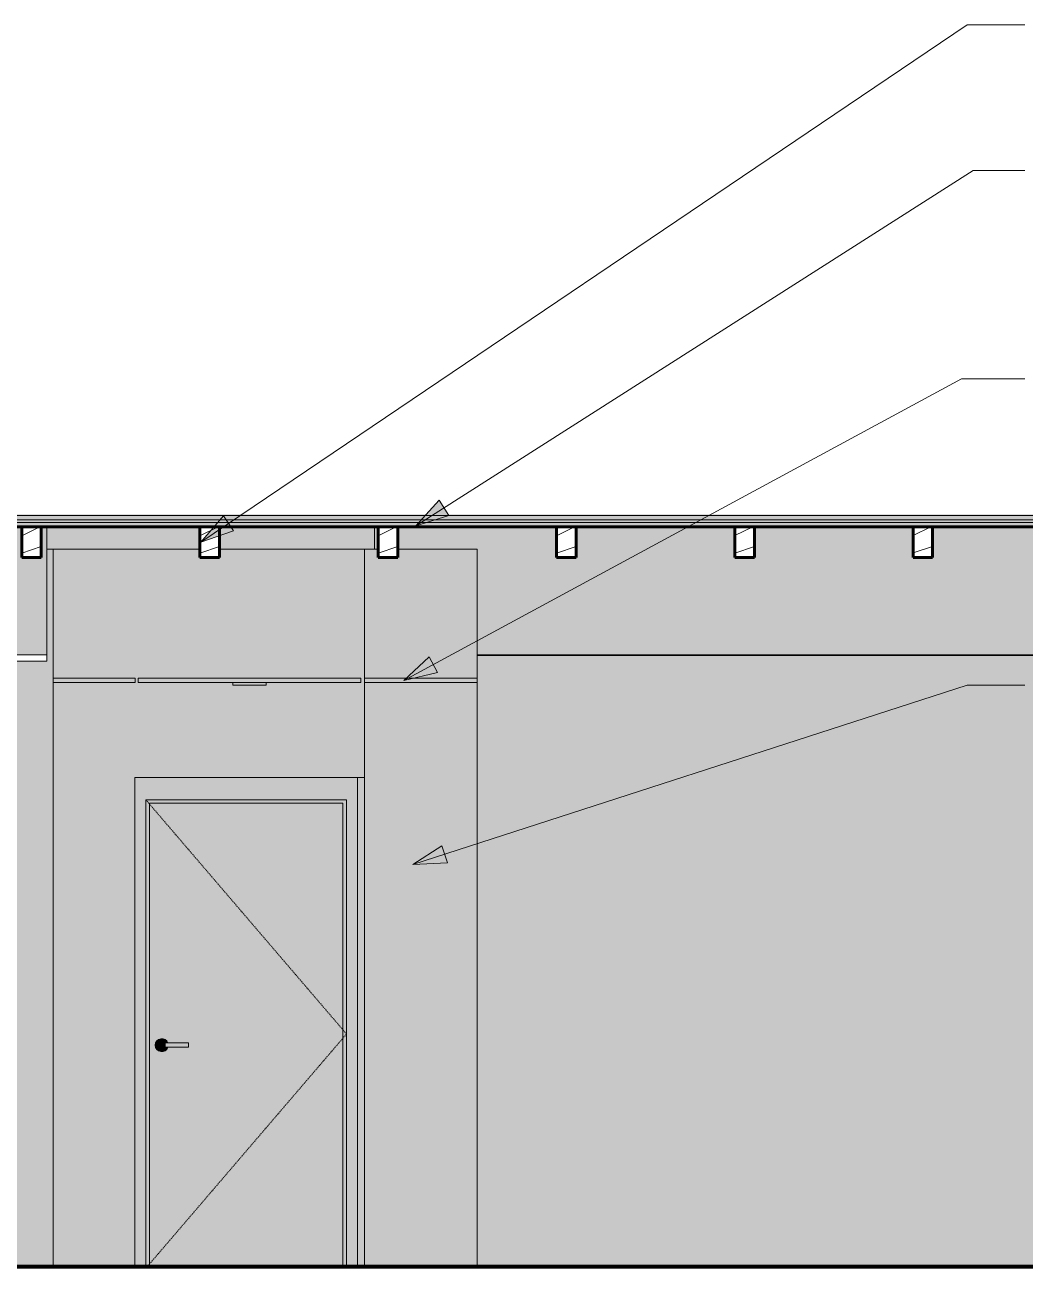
# Model space of a CAD drawing. Header units: inches. Extents: x -3547 to 717, y -19 to 229.
# Drawn here: x -3106.3 to -2926.8, y 0 to 223 of the extents above; entities that cross this region are included whole.
import ezdxf

# ---------------------------------------------------------------- set-up
doc = ezdxf.new("R2010")
doc.units = ezdxf.units.IN
doc.header["$MEASUREMENT"] = 0
doc.linetypes.add('Dash 1_16_', pattern=[0.125, 0.0625, -0.0625])
doc.linetypes.add('Grid Line 1_2_', pattern=[0.875, 0.5, -0.125, 0.125, -0.125])
for name, color, linetype, lineweight in [('0-1', 7, 'Continuous', 5), ('0-2', 250, 'Continuous', 9), ('A-CLNG', 13, 'Continuous', 18), ('A-CLNG-1', 7, 'Continuous', 18), ('A-CLNG-2', 13, 'Continuous', 5), ('A-DOOR', 31, 'Continuous', 18), ('A-DOOR-1', 31, 'Dash 1_16_', 9), ('A-DOOR-2', 31, 'Continuous', 9), ('A-DOOR-FRAM', 31, 'Continuous', 9), ('A-DOOR-FRAM-1', 31, 'Continuous', 18), ('A-FLOR-1', 31, 'Continuous', 5), ('A-FLOR-2', 8, 'Continuous', 5), ('A-FLOR-3', 7, 'Continuous', 18), ('A-FLOR-4', 10, 'Continuous', 60), ('A-FLOR-LEVL-1', 51, 'Grid Line 1_2_', 9), ('A-FLOR-MCUT-1', 7, 'Continuous', 18), ('A-FLOR-PATT-1', 250, 'Continuous', 9), ('A-FLOR-PATT-2', 253, 'Continuous', 9), ('E-LITE-EQPM', 33, 'Continuous', 9), ('G-ANNO-TEXT', 231, 'Continuous', 9), ('I-WALL', 2, 'Continuous', 18), ('I-WALL-1', 2, 'Continuous', 5), ('S-BEAM', 12, 'Continuous', 9), ('S-BEAM-2', 10, 'Continuous', 60)]:
    doc.layers.add(name, color=color, linetype=linetype, lineweight=lineweight)
pattern_1 = [(0, (0, 0), (0, 2.399), []), (315, (0, 0), (2.3985062, 0), [3.393, -3.393]), (45, (0, 0), (2.3985062, 0), [3.393, -3.393])]
pattern_2 = [(216.87, (3.199, 7.997), (23.9897714, 15.99364286), [3.998, -35.986]), (206.565, (7.997, 5.598), (-7.9970807, -7.996619), [8.941, -8.941]), (198.435, (7.997, 1.599), (-15.9938446, -7.9970983), [5.058, -20.23])]

# ---------------------------------------------------------------- blocks, each defined once
blk = doc.blocks.new('CTR - 1st Phase - Shell_rvt-1-INTERIOR ELEVATION - CORRIDOR WEST _103_W_ - 1ST FLOOR -  EAST WALL')
at = {"layer": 'A-FLOR-1'}
blk.add_hatch(color=256, dxfattribs=at).paths.add_polyline_path([(-3114.87, 110), (-3102.36, 110), (-3102.36, 133), (-3103.37, 133), (-3103.37, 127.5), (-3106.87, 127.5), (-3106.87, 133), (-3135.37, 133), (-3135.37, 127.5), (-3138.87, 127.5), (-3138.87, 133), (-3167.37, 133), (-3167.37, 127.5), (-3170.87, 127.5), (-3170.87, 133), (-3199.37, 133), (-3199.37, 127.5), (-3202.87, 127.5), (-3202.87, 133), (-3206.07, 133), (-3206.07, 110), (-3178.88, 110)], flags=0)
h = blk.add_hatch(color=256, dxfattribs=at)
h.paths.add_polyline_path([(-3102.36, 129), (-3074.87, 129), (-3074.87, 133), (-3102.36, 133)], flags=0)
h.paths.add_polyline_path([(-3044.7, 129), (-3043.57, 129), (-3043.57, 133), (-3071.37, 133), (-3071.37, 129), (-3045.24, 129)], flags=0)
h = blk.add_hatch(color=256, dxfattribs=at)
h.paths.add_polyline_path([(-2847.37, 110), (-2785.47, 110), (-2785.47, 127.5), (-2786.87, 127.5), (-2786.87, 133), (-2815.37, 133), (-2815.37, 127.5), (-2818.87, 127.5), (-2818.87, 133), (-2847.37, 133), (-2847.37, 127.5), (-2850.87, 127.5), (-2850.87, 133), (-2879.37, 133), (-2879.37, 127.5), (-2882.87, 127.5), (-2882.87, 133), (-2911.37, 133), (-2911.37, 127.5), (-2914.87, 127.5), (-2914.87, 133), (-2943.37, 133), (-2943.37, 127.5), (-2946.87, 127.5), (-2946.87, 133), (-2975.37, 133), (-2975.37, 127.5), (-2978.87, 127.5), (-2978.87, 133), (-3007.37, 133), (-3007.37, 127.5), (-3010.87, 127.5), (-3010.87, 133), (-3039.37, 133), (-3039.37, 129), (-3025.11, 129), (-3025.11, 110), (-2850.87, 110)], flags=0)
h.paths.add_polyline_path([(-3042.87, 129), (-3042.87, 133), (-3043.57, 133), (-3043.57, 129)], flags=0)
at = {"layer": 'A-FLOR-2'}
blk.add_hatch(color=256, dxfattribs=at).paths.add_polyline_path([(-3050.86, 133.75), (-2474.75, 133.76), (-2474.75, 134.25), (-3498.94, 134.25), (-3498.94, 133.75), (-3082.86, 133.75)], flags=0)
at = {"layer": 'A-FLOR-PATT-1'}
h = blk.add_hatch(dxfattribs=at)
h.set_pattern_fill('FP_2', color=256, style=0, pattern_type=2)
h.set_pattern_definition(pattern_1)
h.paths.add_polyline_path([(-2478.75, 135), (-2474.75, 135), (-2474.75, 135.2), (-3498.94, 135.2), (-3498.94, 135), (-2480.75, 135)], flags=0)
h = blk.add_hatch(dxfattribs=at)
h.set_pattern_fill('FP_2', color=256, style=0, pattern_type=2)
h.set_pattern_definition(pattern_1)
h.paths.add_polyline_path([(-3104.2, 133), (-2474.75, 133), (-2474.75, 133.75), (-3498.94, 133.75), (-3498.94, 133), (-3114.87, 133)], flags=0)
h = blk.add_hatch(dxfattribs=at)
h.set_pattern_fill('FP_1', color=256, style=0, pattern_type=2)
h.set_pattern_definition([(135, (0, 0), (-2.1213203, -2.1213203), [])])
h.paths.add_polyline_path([(-2602.77, 0), (-2474.75, 0), (-2474.75, 0.37), (-3498.94, 0.37), (-3498.94, 0), (-2644.75, 0)], flags=0)
at = {"layer": 'A-FLOR-PATT-2'}
h = blk.add_hatch(dxfattribs=at)
h.set_pattern_fill('FP_3', color=256, style=0, pattern_type=2)
h.set_pattern_definition([(0, (0, 0), (7.68, 1.92), [0.634, -5.126, 0.634, -5.126, -30.72]), (0, (0, 0), (7.68, 1.92), [-11.52, 0.634, -10.886, 0.634, -5.126, -13.44]), (0, (0, 0), (7.68, 1.92), [-28.8, 0.634, -3.206, 0.634, -8.966]), (120, (2.88, 0.96), (-5.5027688, 5.6910751), [0.634, -5.126, 0.634, -5.126, -30.72]), (120, (2.88, 0.96), (-5.5027688, 5.6910751), [-11.52, 0.634, -10.886, 0.634, -5.126, -13.44]), (120, (2.88, 0.96), (-5.5027688, 5.6910751), [-28.8, 0.634, -3.206, 0.634, -8.966]), (240, (3.84, 4.8), (-2.1772312, -7.6110751), [0.634, -5.126, 0.634, -5.126, -30.72]), (240, (3.84, 4.8), (-2.1772312, -7.6110751), [-11.52, 0.634, -10.886, 0.634, -5.126, -13.44]), (240, (3.84, 4.8), (-2.1772312, -7.6110751), [-28.8, 0.634, -3.206, 0.634, -8.966])])
h.paths.add_polyline_path([(-3043.57, 134.25), (-2474.75, 134.26), (-2474.75, 135), (-3498.94, 135), (-3498.94, 134.25), (-3050.86, 134.25)], flags=0)
at = {"layer": 'A-CLNG-1'}
for p, q in [((-3206.07, 110), (-3102.36, 110)), ((-3102.36, 108.87), (-3102.36, 110)), ((-3025.11, 110), (-2785.47, 110)), ((-3102.36, 108.87), (-3206.07, 108.87))]:
    blk.add_line(p, q, dxfattribs=at)
at = {"layer": 'A-FLOR-3'}
for p, q in [((-3102.36, 133), (-3102.36, 110)), ((-3043.57, 133), (-3043.57, 129)), ((-3102.36, 110), (-3206.07, 110)), ((-2785.47, 110), (-3025.11, 110))]:
    blk.add_line(p, q, dxfattribs=at)
at = {"layer": 'A-FLOR-4'}
for p, q in [((-3498.94, 133), (-2474.75, 133)), ((-2474.75, 0.37), (-3498.94, 0.37))]:
    blk.add_line(p, q, dxfattribs=at)
at = {"layer": 'A-FLOR-MCUT-1'}
for p, q in [((-2474.75, 135), (-3498.94, 135)), ((-2474.75, 134.25), (-3498.94, 134.25)), ((-2474.75, 133.75), (-3498.94, 133.75)), ((-2474.75, 0), (-3498.94, 0))]:
    blk.add_line(p, q, dxfattribs=at)
blk = doc.blocks.new('LVL-Laminated Veneer Lumber - 4X6 S_ PINE - NO_ 1-V7-INTERIOR ELEVATION - CORRIDOR WEST _103_W_ - 1ST FLOOR -  EAST WALL')
at = {"layer": 'S-BEAM'}
h = blk.add_hatch(dxfattribs=at)
h.set_pattern_fill('FP_6', color=256, style=0, pattern_type=2)
h.set_pattern_definition(pattern_2)
h.paths.add_polyline_path([(-3103.37, 127.5), (-3103.37, 133), (-3106.87, 133), (-3106.87, 127.5)], flags=0)
at = {"layer": 'S-BEAM-2'}
for p, q in [((-3103.37, 133), (-3106.87, 133)), ((-3106.87, 133), (-3106.87, 127.5)), ((-3103.37, 127.5), (-3103.37, 133)), ((-3106.87, 127.5), (-3103.37, 127.5))]:
    blk.add_line(p, q, dxfattribs=at)
blk = doc.blocks.new('LVL-Laminated Veneer Lumber - 4X6 S_ PINE - NO_ 1-1619295-INTERIOR ELEVATION - CORRIDOR WEST _103_W_ - 1ST FLOOR -  EAST WALL')
at = {"layer": 'S-BEAM'}
h = blk.add_hatch(dxfattribs=at)
h.set_pattern_fill('FP_6', color=256, style=0, pattern_type=2)
h.set_pattern_definition(pattern_2)
h.paths.add_polyline_path([(-3074.87, 127.5), (-3071.37, 127.5), (-3071.37, 133), (-3074.87, 133), (-3074.87, 129)], flags=0)
at = {"layer": 'S-BEAM-2'}
for p, q in [((-3071.37, 133), (-3074.87, 133)), ((-3074.87, 133), (-3074.87, 127.5)), ((-3071.37, 127.5), (-3071.37, 133)), ((-3074.87, 127.5), (-3071.37, 127.5))]:
    blk.add_line(p, q, dxfattribs=at)
blk = doc.blocks.new('LVL-Laminated Veneer Lumber - 4X6 S_ PINE - NO_ 1-V8-INTERIOR ELEVATION - CORRIDOR WEST _103_W_ - 1ST FLOOR -  EAST WALL')
at = {"layer": 'S-BEAM'}
h = blk.add_hatch(dxfattribs=at)
h.set_pattern_fill('FP_6', color=256, style=0, pattern_type=2)
h.set_pattern_definition(pattern_2)
h.paths.add_polyline_path([(-3039.37, 127.5), (-3039.37, 133), (-3042.87, 133), (-3042.87, 127.5)], flags=0)
at = {"layer": 'S-BEAM-2'}
for p, q in [((-3039.37, 133), (-3042.87, 133)), ((-3042.87, 133), (-3042.87, 127.5)), ((-3039.37, 127.5), (-3039.37, 133)), ((-3042.87, 127.5), (-3039.37, 127.5))]:
    blk.add_line(p, q, dxfattribs=at)
blk = doc.blocks.new('LVL-Laminated Veneer Lumber - 4X6 S_ PINE - NO_ 1-V9-INTERIOR ELEVATION - CORRIDOR WEST _103_W_ - 1ST FLOOR -  EAST WALL')
at = {"layer": 'S-BEAM'}
h = blk.add_hatch(dxfattribs=at)
h.set_pattern_fill('FP_6', color=256, style=0, pattern_type=2)
h.set_pattern_definition(pattern_2)
h.paths.add_polyline_path([(-3010.87, 127.5), (-3007.37, 127.5), (-3007.37, 133), (-3010.87, 133)], flags=0)
at = {"layer": 'S-BEAM-2'}
for p, q in [((-3007.37, 133), (-3010.87, 133)), ((-3010.87, 133), (-3010.87, 127.5)), ((-3007.37, 127.5), (-3007.37, 133)), ((-3010.87, 127.5), (-3007.37, 127.5))]:
    blk.add_line(p, q, dxfattribs=at)
blk = doc.blocks.new('LVL-Laminated Veneer Lumber - 4X6 S_ PINE - NO_ 1-V10-INTERIOR ELEVATION - CORRIDOR WEST _103_W_ - 1ST FLOOR -  EAST WALL')
at = {"layer": 'S-BEAM'}
h = blk.add_hatch(dxfattribs=at)
h.set_pattern_fill('FP_6', color=256, style=0, pattern_type=2)
h.set_pattern_definition(pattern_2)
h.paths.add_polyline_path([(-2975.37, 127.5), (-2975.37, 133), (-2978.87, 133), (-2978.87, 127.5)], flags=0)
at = {"layer": 'S-BEAM-2'}
for p, q in [((-2975.37, 133), (-2978.87, 133)), ((-2978.87, 133), (-2978.87, 127.5)), ((-2975.37, 127.5), (-2975.37, 133)), ((-2978.87, 127.5), (-2975.37, 127.5))]:
    blk.add_line(p, q, dxfattribs=at)
blk = doc.blocks.new('LVL-Laminated Veneer Lumber - 4X6 S_ PINE - NO_ 1-V11-INTERIOR ELEVATION - CORRIDOR WEST _103_W_ - 1ST FLOOR -  EAST WALL')
at = {"layer": 'S-BEAM'}
h = blk.add_hatch(dxfattribs=at)
h.set_pattern_fill('FP_6', color=256, style=0, pattern_type=2)
h.set_pattern_definition(pattern_2)
h.paths.add_polyline_path([(-2946.87, 127.5), (-2943.37, 127.5), (-2943.37, 133), (-2946.87, 133)], flags=0)
at = {"layer": 'S-BEAM-2'}
for p, q in [((-2943.37, 133), (-2946.87, 133)), ((-2946.87, 133), (-2946.87, 127.5)), ((-2943.37, 127.5), (-2943.37, 133)), ((-2946.87, 127.5), (-2943.37, 127.5))]:
    blk.add_line(p, q, dxfattribs=at)
blk = doc.blocks.new('CTR - 1st Phase - Structure_rvt-1-INTERIOR ELEVATION - CORRIDOR WEST _103_W_ - 1ST FLOOR -  EAST WALL')
at = {"layer": '0-2'}
for name in ['LVL-Laminated Veneer Lumber - 4X6 S_ PINE - NO_ 1-V7-INTERIOR ELEVATION - CORRIDOR WEST _103_W_ - 1ST FLOOR -  EAST WALL', 'LVL-Laminated Veneer Lumber - 4X6 S_ PINE - NO_ 1-1619295-INTERIOR ELEVATION - CORRIDOR WEST _103_W_ - 1ST FLOOR -  EAST WALL', 'LVL-Laminated Veneer Lumber - 4X6 S_ PINE - NO_ 1-V8-INTERIOR ELEVATION - CORRIDOR WEST _103_W_ - 1ST FLOOR -  EAST WALL', 'LVL-Laminated Veneer Lumber - 4X6 S_ PINE - NO_ 1-V9-INTERIOR ELEVATION - CORRIDOR WEST _103_W_ - 1ST FLOOR -  EAST WALL', 'LVL-Laminated Veneer Lumber - 4X6 S_ PINE - NO_ 1-V10-INTERIOR ELEVATION - CORRIDOR WEST _103_W_ - 1ST FLOOR -  EAST WALL', 'LVL-Laminated Veneer Lumber - 4X6 S_ PINE - NO_ 1-V11-INTERIOR ELEVATION - CORRIDOR WEST _103_W_ - 1ST FLOOR -  EAST WALL']:
    blk.add_blockref(name, (0, 0), dxfattribs=at)
blk = doc.blocks.new('HOLLOW METAL - UNIT DOOR-2191978-INTERIOR ELEVATION - CORRIDOR WEST _103_W_ - 1ST FLOOR -  EAST WALL')
at = {"layer": 'A-DOOR'}
h = blk.add_hatch(color=256, dxfattribs=at)
h.paths.add_polyline_path([(-3050.86, 0.37), (-3049.2, 0.37), (-3049.2, 83.38), (-3083.95, 83.38), (-3083.95, 0.37)], flags=0)
h.paths.add_polyline_path([(-3081.72, 38.82), (-3082.02, 38.86), (-3082.31, 38.98), (-3082.55, 39.16), (-3082.74, 39.41), (-3082.86, 39.7), (-3082.9, 40), (-3082.86, 40.31), (-3082.74, 40.59), (-3082.55, 40.84), (-3082.31, 41.02), (-3082.02, 41.14), (-3081.72, 41.18), (-3081.41, 41.14), (-3081.13, 41.02), (-3080.86, 40.81), (-3080.7, 40.59), (-3080.61, 40.39), (-3076.9, 40.38), (-3076.9, 39.61), (-3080.61, 39.61), (-3080.7, 39.41), (-3080.88, 39.16), (-3081.13, 38.98), (-3081.41, 38.86)], flags=0)
h = blk.add_hatch(color=256, dxfattribs=at)
h.paths.add_polyline_path([(-3081.9, 39.72), (-3081.99, 39.87), (-3082, 39.9), (-3082.01, 40), (-3081.99, 40.13), (-3081.92, 40.25), (-3081.91, 40.25), (-3081.96, 39.99), (-3081.91, 39.75)], flags=0)
h.paths.add_polyline_path([(-3081.72, 38.82), (-3081.41, 38.86), (-3081.13, 38.98), (-3080.86, 39.19), (-3080.7, 39.41), (-3080.61, 39.61), (-3081.73, 39.62), (-3081.87, 39.7), (-3081.9, 39.75), (-3081.96, 40.01), (-3081.88, 40.29), (-3081.78, 40.36), (-3081.71, 40.38), (-3081.53, 40.38), (-3081.43, 40.38), (-3080.61, 40.39), (-3080.7, 40.59), (-3080.88, 40.84), (-3081.13, 41.02), (-3081.41, 41.14), (-3081.72, 41.18), (-3082.02, 41.14), (-3082.31, 41.02), (-3082.55, 40.84), (-3082.74, 40.59), (-3082.86, 40.3), (-3082.9, 40), (-3082.86, 39.69), (-3082.74, 39.41), (-3082.55, 39.16), (-3082.31, 38.98), (-3082.02, 38.86)], flags=0)
h = blk.add_hatch(color=256, dxfattribs=at)
h.paths.add_polyline_path([(-3081.9, 40.28), (-3081.99, 40.12), (-3082, 40.1), (-3082, 40), (-3081.96, 40), (-3081.9, 40.27)], flags=0)
h.paths.add_polyline_path([(-3081.12, 40), (-3081.03, 40), (-3081.03, 40.39), (-3081.06, 40.38), (-3081.64, 40.38), (-3081.62, 40.39), (-3081.78, 40.36), (-3081.88, 40.29), (-3081.9, 40.25), (-3081.96, 40), (-3081.22, 40)], flags=0)
for points in [[(-3076.9, 40), (-3076.9, 40.39), (-3081.03, 40.38), (-3081.03, 40), (-3078.86, 40)], [(-3081.03, 39.61), (-3081.03, 40), (-3082.01, 40), (-3081.99, 39.87), (-3081.92, 39.75), (-3081.87, 39.7), (-3081.77, 39.64), (-3081.68, 39.61), (-3081.52, 39.61), (-3081.45, 39.62), (-3081.06, 39.62)], [(-3080.64, 39.61), (-3076.9, 39.62), (-3076.9, 40), (-3081.03, 40), (-3081.03, 39.61), (-3080.7, 39.61)]]:
    blk.add_hatch(color=256, dxfattribs=at).paths.add_polyline_path(points, flags=0)
at = {"layer": 'A-DOOR-FRAM-1'}
for points in [[(-3084.57, 0.37), (-3084.57, 84), (-3048.57, 84), (-3048.57, 0.37), (-3046.57, 0.37), (-3046.57, 88), (-3086.57, 88), (-3086.56, 0.37), (-3085.99, 0.37)], [(-3083.95, 0.37), (-3083.95, 83.38), (-3049.2, 83.38), (-3049.2, 0.37), (-3048.57, 0.37), (-3048.57, 84), (-3084.57, 84), (-3084.57, 0.37)]]:
    blk.add_hatch(color=256, dxfattribs=at).paths.add_polyline_path(points, flags=0)
at = {"layer": 'A-DOOR-1'}
for p, q in [((-3084.57, 84), (-3048.57, 42)), ((-3048.57, 42), (-3084.25, 0.37))]:
    blk.add_line(p, q, dxfattribs=at)
at = {"layer": 'A-DOOR-2'}
for p, q in [((-3076.9, 40.39), (-3081.03, 40.39)), ((-3076.9, 40.39), (-3076.9, 40)), ((-3081.03, 39.61), (-3076.9, 39.61)), ((-3076.9, 40), (-3076.9, 39.61))]:
    blk.add_line(p, q, dxfattribs=at)
at = {"layer": 'A-DOOR-2', "flags": 128}
for points in [[(-3081.03, 40.39), (-3081.05, 40.39), (-3081.08, 40.39), (-3081.1, 40.39), (-3081.12, 40.39), (-3081.15, 40.39), (-3081.17, 40.39), (-3081.19, 40.39), (-3081.22, 40.39), (-3081.24, 40.39), (-3081.26, 40.39), (-3081.28, 40.39), (-3081.3, 40.39), (-3081.32, 40.39), (-3081.34, 40.39), (-3081.36, 40.39), (-3081.38, 40.39), (-3081.4, 40.39), (-3081.42, 40.39), (-3081.44, 40.39), (-3081.45, 40.39), (-3081.47, 40.39), (-3081.49, 40.39), (-3081.5, 40.39), (-3081.51, 40.39), (-3081.53, 40.39), (-3081.54, 40.39), (-3081.55, 40.39), (-3081.56, 40.39), (-3081.57, 40.39), (-3081.58, 40.39), (-3081.59, 40.39), (-3081.6, 40.39), (-3081.6, 40.39), (-3081.61, 40.39), (-3081.61, 40.39), (-3081.62, 40.39), (-3081.62, 40.39), (-3081.62, 40.39), (-3081.62, 40.39)], [(-3081.62, 39.61), (-3081.62, 39.61), (-3081.62, 39.61), (-3081.62, 39.61), (-3081.61, 39.61), (-3081.61, 39.61), (-3081.6, 39.61), (-3081.6, 39.61), (-3081.59, 39.61), (-3081.58, 39.61), (-3081.57, 39.61), (-3081.56, 39.61), (-3081.55, 39.61), (-3081.54, 39.61), (-3081.53, 39.61), (-3081.52, 39.61), (-3081.5, 39.61), (-3081.49, 39.61), (-3081.47, 39.61), (-3081.46, 39.61), (-3081.44, 39.61), (-3081.42, 39.61), (-3081.41, 39.61), (-3081.39, 39.61), (-3081.37, 39.61), (-3081.35, 39.61), (-3081.33, 39.61), (-3081.31, 39.61), (-3081.29, 39.61), (-3081.27, 39.61), (-3081.24, 39.61), (-3081.22, 39.61), (-3081.2, 39.61), (-3081.18, 39.61), (-3081.15, 39.61), (-3081.13, 39.61), (-3081.11, 39.61), (-3081.08, 39.61), (-3081.06, 39.61), (-3081.04, 39.61), (-3081.03, 39.61)]]:
    blk.add_lwpolyline(points, dxfattribs=at)
at = {"layer": 'A-DOOR-2'}
for start, end in [(19.6343, 180), (180, 340.4367)]:
    blk.add_arc((-3081.72, 40), 1.18, start, end, dxfattribs=at)
at = {"layer": 'A-DOOR-FRAM'}
for p, q in [((-3046.57, 88), (-3086.57, 88)), ((-3086.57, 88), (-3086.57, 0.37)), ((-3046.57, 88), (-3046.57, 0.37)), ((-3084.57, 84), (-3048.57, 84)), ((-3084.57, 0.37), (-3084.57, 84)), ((-3083.95, 83.38), (-3049.2, 83.38)), ((-3083.95, 0.37), (-3083.95, 83.38)), ((-3049.2, 83.38), (-3049.2, 0.37)), ((-3048.57, 84), (-3048.57, 0.37))]:
    blk.add_line(p, q, dxfattribs=at)
blk = doc.blocks.new('265000 - Lighting - Puck Light - 6_-2275484-INTERIOR ELEVATION - CORRIDOR WEST _103_W_ - 1ST FLOOR -  EAST WALL')
at = {"layer": 'E-LITE-EQPM'}
blk.add_hatch(color=256, dxfattribs=at).paths.add_polyline_path([(-3066.76, 104.57), (-3062.99, 104.57), (-3062.99, 105.07), (-3068.99, 105.07), (-3068.99, 104.57), (-3067.49, 104.57)], flags=0)
for p, q in [((-3068.99, 105.07), (-3068.99, 104.57)), ((-3062.99, 104.57), (-3062.99, 105.07)), ((-3062.99, 104.57), (-3068.99, 104.57))]:
    blk.add_line(p, q, dxfattribs=at)

msp = doc.modelspace()

# ---------------------------------------------------------------- hatches: boundary and pattern name
at = {"layer": 'A-CLNG-2'}
for points in [[(-3092.68013, 105.075), (-3086.48624, 105.075), (-3086.48624, 105.825), (-3101.23624, 105.825), (-3101.23624, 105.075)], [(-3082.86114, 105.075), (-3045.98624, 105.075), (-3045.98624, 105.825), (-3085.98624, 105.825), (-3085.98624, 105.075)], [(-3043.57374, 105.075), (-3025.10521, 105.075), (-3025.10521, 105.825), (-3045.32374, 105.825), (-3045.32374, 105.075), (-3044.69874, 105.075)]]:
    msp.add_hatch(color=256, dxfattribs=at).paths.add_polyline_path(points, flags=0)
at = {"layer": 'G-ANNO-TEXT'}
for points in [[(-3036.15485, 133.15449), (-3030.23134, 135.02443), (-3031.95991, 137.73566)], [(-3074.72892, 130.2408), (-3068.85591, 132.2638), (-3070.65425, 134.92927)], [(-3038.26506, 105.39105), (-3032.22276, 106.83165), (-3033.75258, 109.65979)], [(-3036.65585, 72.38811), (-3030.45236, 72.70659), (-3031.44271, 75.76566)]]:
    msp.add_hatch(color=256, dxfattribs=at).paths.add_polyline_path(points, flags=0)
at = {"layer": 'I-WALL'}
h = msp.add_hatch(color=256, dxfattribs=at)
h.paths.add_polyline_path([(-3101.17375, 0.375), (-3086.57374, 0.375), (-3086.57374, 88), (-3045.32374, 88), (-3045.32374, 129), (-3071.37374, 129), (-3071.37374, 127.5), (-3074.87374, 127.5), (-3074.87374, 129), (-3101.23624, 129), (-3101.23624, 105.825), (-3086.48624, 105.825), (-3086.48624, 105.075), (-3101.23624, 105.075), (-3101.23624, 0.375)], flags=0)
h.paths.add_polyline_path([(-3068.88401, 104.575), (-3068.98624, 104.575), (-3068.98624, 105.075), (-3085.98624, 105.075), (-3085.98624, 105.825), (-3045.98624, 105.825), (-3045.98624, 105.075), (-3062.98624, 105.075), (-3062.98624, 104.575), (-3068.58431, 104.575)], flags=0)
h = msp.add_hatch(color=256, dxfattribs=at)
h.paths.add_polyline_path([(-3025.10521, 0.375), (-3025.10521, 105.075), (-3044.69874, 105.075), (-3044.69874, 0.375), (-3037.44874, 0.375)], flags=0)
h.paths.add_polyline_path([(-3025.10521, 105.825), (-3025.10521, 129), (-3039.37374, 129), (-3039.37374, 127.5), (-3042.87374, 127.5), (-3042.87374, 129), (-3044.69874, 129), (-3044.69874, 105.825), (-3037.44874, 105.825)], flags=0)
msp.add_hatch(color=256, dxfattribs=at).paths.add_polyline_path([(-3045.32374, 0.375), (-3045.32374, 88), (-3046.57374, 88), (-3046.57374, 0.375)], flags=0)
at = {"layer": 'I-WALL-1'}
for points in [[(-3101.23624, 0.375), (-3101.23624, 129), (-3102.36124, 129), (-3102.36124, 108.875), (-3110.23624, 108.875), (-3110.23624, 0.375), (-3101.26695, 0.375)], [(-2920.76124, 0.375), (-2920.76124, 109.875), (-3025.10521, 109.875), (-3025.10521, 0.375), (-2986.84351, 0.375)]]:
    msp.add_hatch(color=256, dxfattribs=at).paths.add_polyline_path(points, flags=0)
h = msp.add_hatch(color=256, dxfattribs=at)
h.paths.add_polyline_path([(-3044.69874, 0.375), (-3044.69874, 105.075), (-3045.32374, 105.075), (-3045.32374, 0.375), (-3044.70673, 0.375)], flags=0)
h.paths.add_polyline_path([(-3044.69874, 105.825), (-3044.69874, 129), (-3045.32374, 129), (-3045.32374, 105.825), (-3045.23624, 105.825)], flags=0)

# ---------------------------------------------------------------- linework, layer by layer
at = {"layer": 'A-CLNG'}
for p, q in [((-3101.23624, 105.825), (-3086.48624, 105.825)), ((-3101.23624, 105.825), (-3101.23624, 105.075)), ((-3086.48624, 105.075), (-3101.23624, 105.075)), ((-3086.48624, 105.825), (-3086.48624, 105.075)), ((-3085.98624, 105.825), (-3045.98624, 105.825)), ((-3085.98624, 105.825), (-3085.98624, 105.075)), ((-3045.98624, 105.075), (-3085.98624, 105.075)), ((-3045.98624, 105.825), (-3045.98624, 105.075)), ((-3045.32374, 105.825), (-3025.10521, 105.825)), ((-3045.32374, 105.825), (-3045.32374, 105.075)), ((-3025.10521, 105.075), (-3045.32374, 105.075)), ((-3025.10521, 105.075), (-3025.10521, 105.825))]:
    msp.add_line(p, q, dxfattribs=at)
at = {"layer": 'A-FLOR-LEVL-1'}
msp.add_line((-3547.29874, 0), (-2426.3971, 0), dxfattribs=at)
at = {"layer": 'G-ANNO-TEXT'}
for p, q in [((-3074.72892, 130.2408), (-2937.20071, 223.02796)), ((-2937.20071, 223.02796), (-2926.81663, 223.02796)), ((-3036.15485, 133.15449), (-2936.12571, 196.92912)), ((-2936.12571, 196.92912), (-2926.81663, 196.92912)), ((-3038.26506, 105.39105), (-2938.17997, 159.5296)), ((-2938.17997, 159.5296), (-2926.81663, 159.5296)), ((-3031.95991, 137.73566), (-3036.15485, 133.15449)), ((-3030.23134, 135.02443), (-3031.95991, 137.73566)), ((-3070.65425, 134.92927), (-3074.72892, 130.2408)), ((-3068.85591, 132.2638), (-3070.65425, 134.92927)), ((-3036.15485, 133.15449), (-3030.23134, 135.02443)), ((-3074.72892, 130.2408), (-3068.85591, 132.2638)), ((-3033.75258, 109.65979), (-3038.26506, 105.39105)), ((-3032.22276, 106.83165), (-3033.75258, 109.65979)), ((-3038.26506, 105.39105), (-3032.22276, 106.83165)), ((-3036.65585, 72.38811), (-2937.20071, 104.5859)), ((-2937.20071, 104.5859), (-2926.81663, 104.5859)), ((-3031.44271, 75.76566), (-3036.65585, 72.38811)), ((-3030.45236, 72.70659), (-3031.44271, 75.76566)), ((-3036.65585, 72.38811), (-3030.45236, 72.70659))]:
    msp.add_line(p, q, dxfattribs=at)
at = {"layer": 'I-WALL'}
for p, q in [((-3074.87374, 129), (-3102.36124, 129)), ((-3101.23624, 129), (-3101.23624, 105.825)), ((-3042.87374, 129), (-3071.37374, 129)), ((-3045.32374, 105.825), (-3045.32374, 129)), ((-3025.10521, 129), (-3039.37374, 129)), ((-3025.10521, 105.825), (-3025.10521, 129)), ((-2784.69874, 109.875), (-3025.10521, 109.875)), ((-3101.23624, 105.075), (-3101.23624, 0.375)), ((-3045.32374, 0.375), (-3045.32374, 105.075)), ((-3025.10521, 0.375), (-3025.10521, 105.075)), ((-3046.57374, 88), (-3045.32374, 88))]:
    msp.add_line(p, q, dxfattribs=at)

# ---------------------------------------------------------------- block references
at = {"layer": '0-1'}
for name in ['CTR - 1st Phase - Shell_rvt-1-INTERIOR ELEVATION - CORRIDOR WEST _103_W_ - 1ST FLOOR -  EAST WALL', 'CTR - 1st Phase - Structure_rvt-1-INTERIOR ELEVATION - CORRIDOR WEST _103_W_ - 1ST FLOOR -  EAST WALL']:
    msp.add_blockref(name, (0, 0), dxfattribs=at)
at = {"layer": 'A-DOOR'}
msp.add_blockref('HOLLOW METAL - UNIT DOOR-2191978-INTERIOR ELEVATION - CORRIDOR WEST _103_W_ - 1ST FLOOR -  EAST WALL', (0, 0), dxfattribs=at)
at = {"layer": 'E-LITE-EQPM'}
msp.add_blockref('265000 - Lighting - Puck Light - 6_-2275484-INTERIOR ELEVATION - CORRIDOR WEST _103_W_ - 1ST FLOOR -  EAST WALL', (0, 0), dxfattribs=at)

doc.saveas('drawing.dxf')
